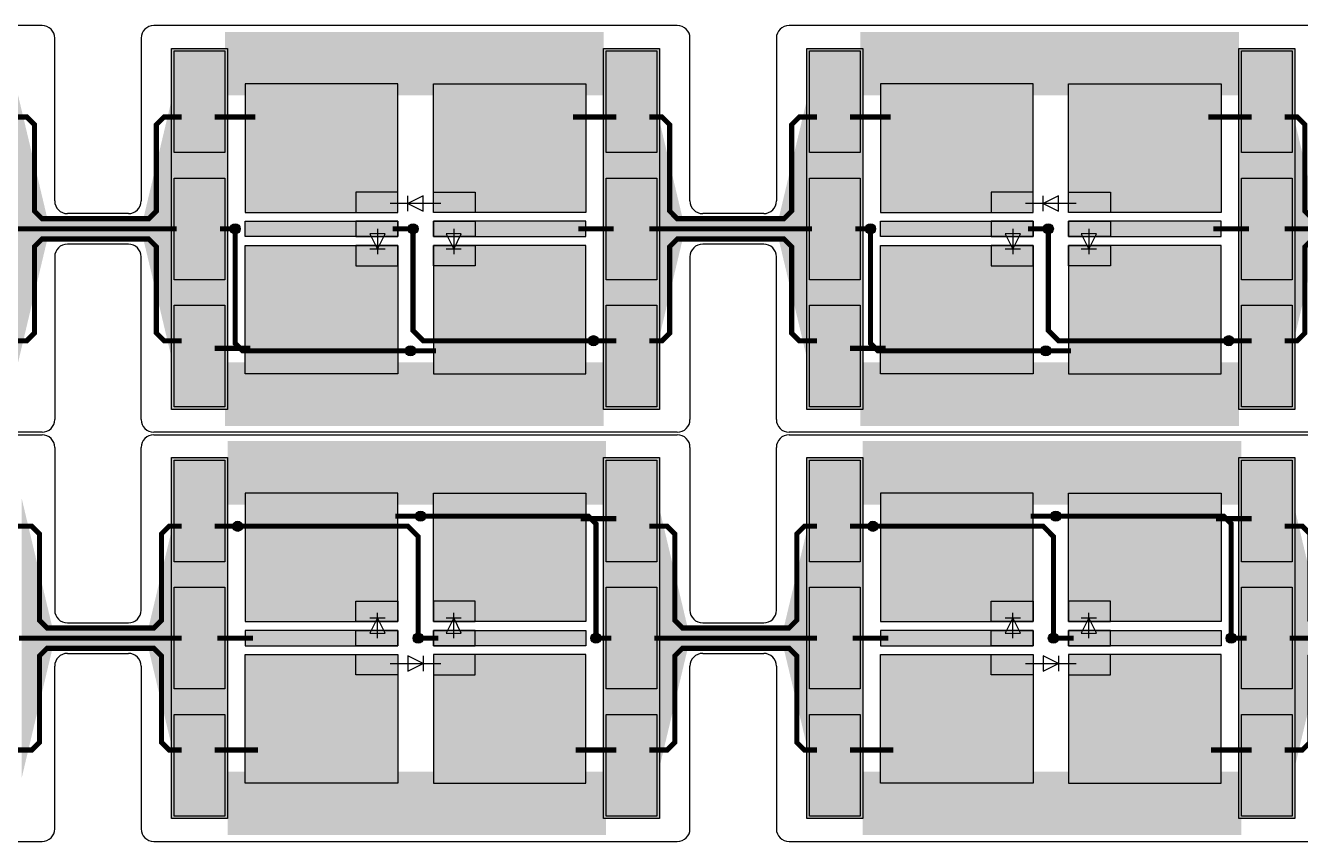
# Model space of a CAD drawing. Extents: x 1822 to 2392, y 725 to 1125.
# Drawn here: x 1937.3 to 1987.5, y 949.9 to 982 of the extents above; entities that cross this region are included whole.
import ezdxf

# ---------------------------------------------------------------- set-up
doc = ezdxf.new("R2010")
doc.units = 0
doc.header["$LTSCALE"] = 0.2
for name, color, linetype in [('BS', 1, 'CONTINUOUS'), ('Durchsteiger', 3, 'CONTINUOUS'), ('LED', 7, 'CONTINUOUS'), ('LS', 5, 'CONTINUOUS'), ('Rand', 6, 'CONTINUOUS')]:
    doc.layers.add(name, color=color, linetype=linetype)

msp = doc.modelspace()

# ---------------------------------------------------------------- hatches: boundary and pattern name
at = {"layer": 'BS'}
h = msp.add_hatch(color=256, dxfattribs=at)
h.paths.add_polyline_path([(1943.2, 967), (1945.2, 967), (1945.2, 971), (1943.2, 971)])
h.paths.add_polyline_path([(1943.2, 972), (1945.2, 972), (1945.2, 976), (1943.2, 976)])
h.paths.add_polyline_path([(1943.2, 977), (1945.2, 977), (1945.2, 981), (1943.2, 981)])
h = msp.add_hatch(color=256, dxfattribs=at)
h.paths.add_polyline_path([(1960.2, 967), (1962.2, 967), (1962.2, 971), (1960.2, 971)])
h.paths.add_polyline_path([(1960.2, 972), (1962.2, 972), (1962.2, 976), (1960.2, 976)])
h.paths.add_polyline_path([(1960.2, 977), (1962.2, 977), (1962.2, 981), (1960.2, 981)])
h = msp.add_hatch(color=256, dxfattribs=at)
h.paths.add_polyline_path([(1968.2, 967), (1970.2, 967), (1970.2, 971), (1968.2, 971)])
h.paths.add_polyline_path([(1968.2, 972), (1970.2, 972), (1970.2, 976), (1968.2, 976)])
h.paths.add_polyline_path([(1968.2, 977), (1970.2, 977), (1970.2, 981), (1968.2, 981)])
h = msp.add_hatch(color=256, dxfattribs=at)
h.paths.add_polyline_path([(1985.2, 967), (1987.2, 967), (1987.2, 971), (1985.2, 971)])
h.paths.add_polyline_path([(1985.2, 972), (1987.2, 972), (1987.2, 976), (1985.2, 976)])
h.paths.add_polyline_path([(1985.2, 977), (1987.2, 977), (1987.2, 981), (1985.2, 981)])
h = msp.add_hatch(color=256, dxfattribs=at)
h.paths.add_polyline_path([(1959.4, 968.3), (1959.4, 973.35), (1955.05, 973.35), (1955.05, 972.55), (1953.4, 972.55), (1953.4, 968.3)])
h.paths.add_polyline_path([(1959.4, 973.7), (1959.4, 974.3), (1955.05, 974.3), (1955.05, 973.7)])
h.paths.add_polyline_path([(1959.4, 974.65), (1959.4, 979.7), (1953.4, 979.7), (1953.4, 975.45), (1955.05, 975.45), (1955.05, 974.65)])
h.paths.add_polyline_path([(1950.35, 974.65), (1950.35, 975.45), (1952, 975.45), (1952, 979.7), (1946, 979.7), (1946, 974.65)])
h.paths.add_polyline_path([(1950.35, 973.7), (1950.35, 974.3), (1946, 974.3), (1946, 973.7)])
h.paths.add_polyline_path([(1952, 968.3), (1952, 972.55), (1950.35, 972.55), (1950.35, 973.35), (1946, 973.35), (1946, 968.3)])
h.paths.add_polyline_path([(1952, 972.55), (1952, 973.35), (1951.275, 973.35), (1951.2, 973.2), (1951.125, 973.35), (1950.35, 973.35), (1950.35, 972.55)], flags=17)
h.paths.add_polyline_path([(1952, 973.7), (1952, 974.3), (1950.35, 974.3), (1950.35, 973.7), (1950.95, 973.7), (1950.9, 973.8), (1951.5, 973.8), (1951.45, 973.7)])
h.paths.add_polyline_path([(1952, 974.65), (1952, 975.45), (1950.35, 975.45), (1950.35, 974.65)], flags=17)
h.paths.add_polyline_path([(1955.05, 974.65), (1955.05, 975.45), (1953.4, 975.45), (1953.4, 974.65)], flags=16)
h.paths.add_polyline_path([(1955.05, 973.7), (1955.05, 974.3), (1953.4, 974.3), (1953.4, 973.7), (1953.95, 973.7), (1953.9, 973.8), (1954.5, 973.8), (1954.45, 973.7)])
h.paths.add_polyline_path([(1955.05, 972.55), (1955.05, 973.35), (1954.275, 973.35), (1954.2, 973.2), (1954.125, 973.35), (1953.4, 973.35), (1953.4, 972.55)], flags=17)
h = msp.add_hatch(color=256, dxfattribs=at)
h.paths.add_polyline_path([(1984.4, 968.3), (1984.4, 973.35), (1980.05, 973.35), (1980.05, 972.55), (1978.4, 972.55), (1978.4, 968.3)])
h.paths.add_polyline_path([(1984.4, 973.7), (1984.4, 974.3), (1980.05, 974.3), (1980.05, 973.7)])
h.paths.add_polyline_path([(1984.4, 974.65), (1984.4, 979.7), (1978.4, 979.7), (1978.4, 975.45), (1980.05, 975.45), (1980.05, 974.65)])
h.paths.add_polyline_path([(1975.35, 974.65), (1975.35, 975.45), (1977, 975.45), (1977, 979.7), (1971, 979.7), (1971, 974.65)])
h.paths.add_polyline_path([(1975.35, 973.7), (1975.35, 974.3), (1971, 974.3), (1971, 973.7)])
h.paths.add_polyline_path([(1977, 968.3), (1977, 972.55), (1975.35, 972.55), (1975.35, 973.35), (1971, 973.35), (1971, 968.3)])
h.paths.add_polyline_path([(1977, 972.55), (1977, 973.35), (1976.275, 973.35), (1976.2, 973.2), (1976.125, 973.35), (1975.35, 973.35), (1975.35, 972.55)], flags=17)
h.paths.add_polyline_path([(1977, 973.7), (1977, 974.3), (1975.35, 974.3), (1975.35, 973.7), (1975.95, 973.7), (1975.9, 973.8), (1976.5, 973.8), (1976.45, 973.7)])
h.paths.add_polyline_path([(1977, 974.65), (1977, 975.45), (1975.35, 975.45), (1975.35, 974.65)], flags=17)
h.paths.add_polyline_path([(1980.05, 974.65), (1980.05, 975.45), (1978.4, 975.45), (1978.4, 974.65)], flags=16)
h.paths.add_polyline_path([(1980.05, 973.7), (1980.05, 974.3), (1978.4, 974.3), (1978.4, 973.7), (1978.95, 973.7), (1978.9, 973.8), (1979.5, 973.8), (1979.45, 973.7)])
h.paths.add_polyline_path([(1980.05, 972.55), (1980.05, 973.35), (1979.275, 973.35), (1979.2, 973.2), (1979.125, 973.35), (1978.4, 973.35), (1978.4, 972.55)], flags=17)
h = msp.add_hatch(color=256, dxfattribs=at)
h.paths.add_polyline_path([(1945.2, 964.9), (1943.2, 964.9), (1943.2, 960.9), (1945.2, 960.9)])
h.paths.add_polyline_path([(1945.2, 959.9), (1943.2, 959.9), (1943.2, 955.9), (1945.2, 955.9)])
h.paths.add_polyline_path([(1945.2, 954.9), (1943.2, 954.9), (1943.2, 950.9), (1945.2, 950.9)])
h = msp.add_hatch(color=256, dxfattribs=at)
h.paths.add_polyline_path([(1962.2, 964.9), (1960.2, 964.9), (1960.2, 960.9), (1962.2, 960.9)])
h.paths.add_polyline_path([(1962.2, 959.9), (1960.2, 959.9), (1960.2, 955.9), (1962.2, 955.9)])
h.paths.add_polyline_path([(1962.2, 954.9), (1960.2, 954.9), (1960.2, 950.9), (1962.2, 950.9)])
h = msp.add_hatch(color=256, dxfattribs=at)
h.paths.add_polyline_path([(1970.2, 964.9), (1968.2, 964.9), (1968.2, 960.9), (1970.2, 960.9)])
h.paths.add_polyline_path([(1970.2, 959.9), (1968.2, 959.9), (1968.2, 955.9), (1970.2, 955.9)])
h.paths.add_polyline_path([(1970.2, 954.9), (1968.2, 954.9), (1968.2, 950.9), (1970.2, 950.9)])
h = msp.add_hatch(color=256, dxfattribs=at)
h.paths.add_polyline_path([(1987.2, 964.9), (1985.2, 964.9), (1985.2, 960.9), (1987.2, 960.9)])
h.paths.add_polyline_path([(1987.2, 959.9), (1985.2, 959.9), (1985.2, 955.9), (1987.2, 955.9)])
h.paths.add_polyline_path([(1987.2, 954.9), (1985.2, 954.9), (1985.2, 950.9), (1987.2, 950.9)])
h = msp.add_hatch(color=256, dxfattribs=at)
h.paths.add_polyline_path([(1946, 963.6), (1946, 958.55), (1950.35, 958.55), (1950.35, 959.35), (1952, 959.35), (1952, 963.6)])
h.paths.add_polyline_path([(1946, 958.2), (1946, 957.6), (1950.35, 957.6), (1950.35, 958.2)])
h.paths.add_polyline_path([(1946, 957.25), (1946, 952.2), (1952, 952.2), (1952, 956.45), (1950.35, 956.45), (1950.35, 957.25)])
h.paths.add_polyline_path([(1955.05, 957.25), (1955.05, 956.45), (1953.4, 956.45), (1953.4, 952.2), (1959.4, 952.2), (1959.4, 957.25)])
h.paths.add_polyline_path([(1955.05, 958.2), (1955.05, 957.6), (1959.4, 957.6), (1959.4, 958.2)])
h.paths.add_polyline_path([(1953.4, 963.6), (1953.4, 959.35), (1955.05, 959.35), (1955.05, 958.55), (1959.4, 958.55), (1959.4, 963.6)])
h.paths.add_polyline_path([(1953.4, 959.35), (1953.4, 958.55), (1954.125, 958.55), (1954.2, 958.7), (1954.275, 958.55), (1955.05, 958.55), (1955.05, 959.35)], flags=17)
h.paths.add_polyline_path([(1953.4, 958.2), (1953.4, 957.6), (1955.05, 957.6), (1955.05, 958.2), (1954.45, 958.2), (1954.5, 958.1), (1953.9, 958.1), (1953.95, 958.2)])
h.paths.add_polyline_path([(1953.4, 957.25), (1953.4, 956.45), (1955.05, 956.45), (1955.05, 957.25)], flags=17)
h.paths.add_polyline_path([(1950.35, 957.25), (1950.35, 956.45), (1952, 956.45), (1952, 957.25)], flags=16)
h.paths.add_polyline_path([(1950.35, 958.2), (1950.35, 957.6), (1952, 957.6), (1952, 958.2), (1951.45, 958.2), (1951.5, 958.1), (1950.9, 958.1), (1950.95, 958.2)])
h.paths.add_polyline_path([(1950.35, 959.35), (1950.35, 958.55), (1951.125, 958.55), (1951.2, 958.7), (1951.275, 958.55), (1952, 958.55), (1952, 959.35)], flags=17)
h = msp.add_hatch(color=256, dxfattribs=at)
h.paths.add_polyline_path([(1971, 963.6), (1971, 958.55), (1975.35, 958.55), (1975.35, 959.35), (1977, 959.35), (1977, 963.6)])
h.paths.add_polyline_path([(1971, 958.2), (1971, 957.6), (1975.35, 957.6), (1975.35, 958.2)])
h.paths.add_polyline_path([(1971, 957.25), (1971, 952.2), (1977, 952.2), (1977, 956.45), (1975.35, 956.45), (1975.35, 957.25)])
h.paths.add_polyline_path([(1980.05, 957.25), (1980.05, 956.45), (1978.4, 956.45), (1978.4, 952.2), (1984.4, 952.2), (1984.4, 957.25)])
h.paths.add_polyline_path([(1980.05, 958.2), (1980.05, 957.6), (1984.4, 957.6), (1984.4, 958.2)])
h.paths.add_polyline_path([(1978.4, 963.6), (1978.4, 959.35), (1980.05, 959.35), (1980.05, 958.55), (1984.4, 958.55), (1984.4, 963.6)])
h.paths.add_polyline_path([(1978.4, 959.35), (1978.4, 958.55), (1979.125, 958.55), (1979.2, 958.7), (1979.275, 958.55), (1980.05, 958.55), (1980.05, 959.35)], flags=17)
h.paths.add_polyline_path([(1978.4, 958.2), (1978.4, 957.6), (1980.05, 957.6), (1980.05, 958.2), (1979.45, 958.2), (1979.5, 958.1), (1978.9, 958.1), (1978.95, 958.2)])
h.paths.add_polyline_path([(1978.4, 957.25), (1978.4, 956.45), (1980.05, 956.45), (1980.05, 957.25)], flags=17)
h.paths.add_polyline_path([(1975.35, 957.25), (1975.35, 956.45), (1977, 956.45), (1977, 957.25)], flags=16)
h.paths.add_polyline_path([(1975.35, 958.2), (1975.35, 957.6), (1977, 957.6), (1977, 958.2), (1976.45, 958.2), (1976.5, 958.1), (1975.9, 958.1), (1975.95, 958.2)])
h.paths.add_polyline_path([(1975.35, 959.35), (1975.35, 958.55), (1976.125, 958.55), (1976.2, 958.7), (1976.275, 958.55), (1977, 958.55), (1977, 959.35)], flags=17)
at = {"layer": 'Durchsteiger'}
for points in [[(1945.6, 973.8, 1), (1945.6, 974.2, 1)], [(1952.6, 973.8, 1), (1952.6, 974.2, 1)], [(1970.6, 973.8, 1), (1970.6, 974.2, 1)], [(1977.6, 973.8, 1), (1977.6, 974.2, 1)], [(1952.5, 969, 1), (1952.5, 969.4, 1)], [(1959.7, 969.4, 1), (1959.7, 969.8, 1)], [(1977.5, 969, 1), (1977.5, 969.4, 1)], [(1984.7, 969.4, 1), (1984.7, 969.8, 1)], [(1952.9, 962.9, 1), (1952.9, 962.5, 1)], [(1977.9, 962.9, 1), (1977.9, 962.5, 1)], [(1945.7, 962.5, 1), (1945.7, 962.1, 1)], [(1970.7, 962.5, 1), (1970.7, 962.1, 1)], [(1952.8, 958.1, 1), (1952.8, 957.7, 1)], [(1959.8, 958.1, 1), (1959.8, 957.7, 1)], [(1977.8, 958.1, 1), (1977.8, 957.7, 1)], [(1984.8, 958.1, 1), (1984.8, 957.7, 1)]]:
    msp.add_hatch(color=256, dxfattribs=at).paths.add_polyline_path(points)
at = {"layer": 'LS'}
for points in [[(1945.3, 981.1), (1943.1, 981.1), (1943.1, 966.9), (1945.3, 966.9)], [(1962.3, 981.1), (1960.1, 981.1), (1960.1, 966.9), (1962.3, 966.9)], [(1970.3, 981.1), (1968.1, 981.1), (1968.1, 966.9), (1970.3, 966.9)], [(1987.3, 981.1), (1985.1, 981.1), (1985.1, 966.9), (1987.3, 966.9)], [(1945.3, 965), (1943.1, 965), (1943.1, 950.8), (1945.3, 950.8)], [(1962.3, 965), (1960.1, 965), (1960.1, 950.8), (1962.3, 950.8)], [(1970.3, 965), (1968.1, 965), (1968.1, 950.8), (1970.3, 950.8)], [(1987.3, 965), (1985.1, 965), (1985.1, 950.8), (1987.3, 950.8)]]:
    msp.add_hatch(color=256, dxfattribs=at).paths.add_polyline_path(points)

# ---------------------------------------------------------------- linework, layer by layer
at = {"layer": 'BS'}
for p, q in [((1952.8, 974), (1952.6, 974)), ((1952.7, 974.1), (1952.7, 973.9)), ((1977.8, 974), (1977.6, 974)), ((1977.7, 974.1), (1977.7, 973.9)), ((1952.6, 957.9), (1952.8, 957.9)), ((1952.7, 957.8), (1952.7, 958)), ((1977.6, 957.9), (1977.8, 957.9)), ((1977.7, 957.8), (1977.7, 958))]:
    msp.add_line(p, q, dxfattribs=at)
for points in [[(1945.2, 981), (1945.2, 977), (1943.2, 977), (1943.2, 981)], [(1962.2, 981), (1962.2, 977), (1960.2, 977), (1960.2, 981)], [(1970.2, 981), (1970.2, 977), (1968.2, 977), (1968.2, 981)], [(1987.2, 981), (1987.2, 977), (1985.2, 977), (1985.2, 981)], [(1952, 974.65), (1952, 979.7), (1946, 979.7), (1946, 974.65)], [(1953.4, 974.65), (1953.4, 979.7), (1959.4, 979.7), (1959.4, 974.65)], [(1977, 974.65), (1977, 979.7), (1971, 979.7), (1971, 974.65)], [(1978.4, 974.65), (1978.4, 979.7), (1984.4, 979.7), (1984.4, 974.65)], [(1945.2, 976), (1945.2, 972), (1943.2, 972), (1943.2, 976)], [(1962.2, 976), (1962.2, 972), (1960.2, 972), (1960.2, 976)], [(1970.2, 976), (1970.2, 972), (1968.2, 972), (1968.2, 976)], [(1987.2, 976), (1987.2, 972), (1985.2, 972), (1985.2, 976)], [(1950.35, 975.45), (1950.35, 974.65), (1952, 974.65), (1952, 975.45)], [(1955.05, 975.45), (1955.05, 974.65), (1953.4, 974.65), (1953.4, 975.45)], [(1975.35, 975.45), (1975.35, 974.65), (1977, 974.65), (1977, 975.45)], [(1980.05, 975.45), (1980.05, 974.65), (1978.4, 974.65), (1978.4, 975.45)], [(1952, 974.3), (1952, 973.7), (1946, 973.7), (1946, 974.3)], [(1950.35, 974.3), (1950.35, 973.7), (1952, 973.7), (1952, 974.3)], [(1955.05, 974.3), (1955.05, 973.7), (1953.4, 973.7), (1953.4, 974.3)], [(1953.4, 974.3), (1953.4, 973.7), (1959.4, 973.7), (1959.4, 974.3)], [(1977, 974.3), (1977, 973.7), (1971, 973.7), (1971, 974.3)], [(1975.35, 974.3), (1975.35, 973.7), (1977, 973.7), (1977, 974.3)], [(1980.05, 974.3), (1980.05, 973.7), (1978.4, 973.7), (1978.4, 974.3)], [(1978.4, 974.3), (1978.4, 973.7), (1984.4, 973.7), (1984.4, 974.3)], [(1952, 973.35), (1952, 968.3), (1946, 968.3), (1946, 973.35)], [(1950.35, 973.35), (1950.35, 972.55), (1952, 972.55), (1952, 973.35)], [(1955.05, 973.35), (1955.05, 972.55), (1953.4, 972.55), (1953.4, 973.35)], [(1953.4, 973.35), (1953.4, 968.3), (1959.4, 968.3), (1959.4, 973.35)], [(1977, 973.35), (1977, 968.3), (1971, 968.3), (1971, 973.35)], [(1975.35, 973.35), (1975.35, 972.55), (1977, 972.55), (1977, 973.35)], [(1980.05, 973.35), (1980.05, 972.55), (1978.4, 972.55), (1978.4, 973.35)], [(1978.4, 973.35), (1978.4, 968.3), (1984.4, 968.3), (1984.4, 973.35)], [(1945.2, 971), (1945.2, 967), (1943.2, 967), (1943.2, 971)], [(1962.2, 971), (1962.2, 967), (1960.2, 967), (1960.2, 971)], [(1970.2, 971), (1970.2, 967), (1968.2, 967), (1968.2, 971)], [(1987.2, 971), (1987.2, 967), (1985.2, 967), (1985.2, 971)], [(1943.2, 960.9), (1943.2, 964.9), (1945.2, 964.9), (1945.2, 960.9)], [(1960.2, 960.9), (1960.2, 964.9), (1962.2, 964.9), (1962.2, 960.9)], [(1968.2, 960.9), (1968.2, 964.9), (1970.2, 964.9), (1970.2, 960.9)], [(1985.2, 960.9), (1985.2, 964.9), (1987.2, 964.9), (1987.2, 960.9)], [(1952, 958.55), (1952, 963.6), (1946, 963.6), (1946, 958.55)], [(1953.4, 958.55), (1953.4, 963.6), (1959.4, 963.6), (1959.4, 958.55)], [(1977, 958.55), (1977, 963.6), (1971, 963.6), (1971, 958.55)], [(1978.4, 958.55), (1978.4, 963.6), (1984.4, 963.6), (1984.4, 958.55)], [(1943.2, 955.9), (1943.2, 959.9), (1945.2, 959.9), (1945.2, 955.9)], [(1960.2, 955.9), (1960.2, 959.9), (1962.2, 959.9), (1962.2, 955.9)], [(1968.2, 955.9), (1968.2, 959.9), (1970.2, 959.9), (1970.2, 955.9)], [(1985.2, 955.9), (1985.2, 959.9), (1987.2, 959.9), (1987.2, 955.9)], [(1950.35, 958.55), (1950.35, 959.35), (1952, 959.35), (1952, 958.55)], [(1955.05, 958.55), (1955.05, 959.35), (1953.4, 959.35), (1953.4, 958.55)], [(1975.35, 958.55), (1975.35, 959.35), (1977, 959.35), (1977, 958.55)], [(1980.05, 958.55), (1980.05, 959.35), (1978.4, 959.35), (1978.4, 958.55)], [(1952, 957.6), (1952, 958.2), (1946, 958.2), (1946, 957.6)], [(1950.35, 957.6), (1950.35, 958.2), (1952, 958.2), (1952, 957.6)], [(1955.05, 957.6), (1955.05, 958.2), (1953.4, 958.2), (1953.4, 957.6)], [(1953.4, 957.6), (1953.4, 958.2), (1959.4, 958.2), (1959.4, 957.6)], [(1977, 957.6), (1977, 958.2), (1971, 958.2), (1971, 957.6)], [(1975.35, 957.6), (1975.35, 958.2), (1977, 958.2), (1977, 957.6)], [(1980.05, 957.6), (1980.05, 958.2), (1978.4, 958.2), (1978.4, 957.6)], [(1978.4, 957.6), (1978.4, 958.2), (1984.4, 958.2), (1984.4, 957.6)], [(1952, 957.25), (1952, 952.2), (1946, 952.2), (1946, 957.25)], [(1950.35, 956.45), (1950.35, 957.25), (1952, 957.25), (1952, 956.45)], [(1955.05, 956.45), (1955.05, 957.25), (1953.4, 957.25), (1953.4, 956.45)], [(1953.4, 957.25), (1953.4, 952.2), (1959.4, 952.2), (1959.4, 957.25)], [(1977, 957.25), (1977, 952.2), (1971, 952.2), (1971, 957.25)], [(1975.35, 956.45), (1975.35, 957.25), (1977, 957.25), (1977, 956.45)], [(1980.05, 956.45), (1980.05, 957.25), (1978.4, 957.25), (1978.4, 956.45)], [(1978.4, 957.25), (1978.4, 952.2), (1984.4, 952.2), (1984.4, 957.25)], [(1943.2, 950.9), (1943.2, 954.9), (1945.2, 954.9), (1945.2, 950.9)], [(1960.2, 950.9), (1960.2, 954.9), (1962.2, 954.9), (1962.2, 950.9)], [(1968.2, 950.9), (1968.2, 954.9), (1970.2, 954.9), (1970.2, 950.9)], [(1985.2, 950.9), (1985.2, 954.9), (1987.2, 954.9), (1987.2, 950.9)]]:
    msp.add_lwpolyline(points, close=True, dxfattribs=at)
at = {"layer": 'BS', "const_width": 0.2}
for points in [[(1940.3, 974.4), (1938, 974.4), (1937.7, 974.7), (1937.7, 978.1), (1937.4, 978.4), (1936.9, 978.4)], [(1943.5, 978.4), (1942.8, 978.4), (1942.5, 978.1), (1942.5, 974.7), (1942.2, 974.4), (1940.3, 974.4)], [(1946.4, 978.4), (1944.8, 978.4)], [(1960.6, 978.4), (1958.9, 978.4)], [(1965.3, 974.4), (1963, 974.4), (1962.7, 974.7), (1962.7, 978.1), (1962.4, 978.4), (1961.9, 978.4)], [(1968.5, 978.4), (1967.8, 978.4), (1967.5, 978.1), (1967.5, 974.7), (1967.2, 974.4), (1965.3, 974.4)], [(1971.4, 978.4), (1969.8, 978.4)], [(1985.6, 978.4), (1983.9, 978.4)], [(1990.3, 974.4), (1988, 974.4), (1987.7, 974.7), (1987.7, 978.1), (1987.4, 978.4), (1986.9, 978.4)], [(1940.3, 974), (1936.9, 974)], [(1943.3, 974), (1940.3, 974)], [(1945.5, 974), (1945, 974)], [(1952.5, 974), (1951.8, 974)], [(1960.5, 974), (1959.1, 974)], [(1965.3, 974), (1961.9, 974)], [(1968.3, 974), (1965.3, 974)], [(1970.5, 974), (1970, 974)], [(1977.5, 974), (1976.8, 974)], [(1985.5, 974), (1984.1, 974)], [(1990.3, 974), (1986.9, 974)], [(1940.3, 973.6), (1938, 973.6), (1937.7, 973.3), (1937.7, 969.9), (1937.4, 969.6), (1936.9, 969.6)], [(1943.5, 969.6), (1942.8, 969.6), (1942.5, 969.9), (1942.5, 973.3), (1942.2, 973.6), (1940.3, 973.6)], [(1965.3, 973.6), (1963, 973.6), (1962.7, 973.3), (1962.7, 969.9), (1962.4, 969.6), (1961.9, 969.6)], [(1968.5, 969.6), (1967.8, 969.6), (1967.5, 969.9), (1967.5, 973.3), (1967.2, 973.6), (1965.3, 973.6)], [(1990.3, 973.6), (1988, 973.6), (1987.7, 973.3), (1987.7, 969.9), (1987.4, 969.6), (1986.9, 969.6)], [(1946.2, 969.3), (1944.8, 969.3)], [(1959.8, 969.6), (1960.6, 969.6)], [(1971.2, 969.3), (1969.8, 969.3)], [(1984.8, 969.6), (1985.6, 969.6)], [(1953.5, 969.2), (1952.6, 969.2)], [(1978.5, 969.2), (1977.6, 969.2)], [(1936.9, 962.3), (1937.6, 962.3), (1937.9, 962), (1937.9, 958.6), (1938.2, 958.3), (1940.1, 958.3)], [(1940.1, 958.3), (1942.4, 958.3), (1942.7, 958.6), (1942.7, 962), (1943, 962.3), (1943.5, 962.3)], [(1945.6, 962.3), (1944.8, 962.3)], [(1951.9, 962.7), (1952.8, 962.7)], [(1959.2, 962.6), (1960.6, 962.6)], [(1961.9, 962.3), (1962.6, 962.3), (1962.9, 962), (1962.9, 958.6), (1963.2, 958.3), (1965.1, 958.3)], [(1965.1, 958.3), (1967.4, 958.3), (1967.7, 958.6), (1967.7, 962), (1968, 962.3), (1968.5, 962.3)], [(1970.6, 962.3), (1969.8, 962.3)], [(1976.9, 962.7), (1977.8, 962.7)], [(1984.2, 962.6), (1985.6, 962.6)], [(1986.9, 962.3), (1987.6, 962.3), (1987.9, 962), (1987.9, 958.6), (1988.2, 958.3), (1990.1, 958.3)], [(1937.1, 957.9), (1940.1, 957.9)], [(1940.1, 957.9), (1943.5, 957.9)], [(1944.9, 957.9), (1946.3, 957.9)], [(1952.9, 957.9), (1953.6, 957.9)], [(1959.9, 957.9), (1960.4, 957.9)], [(1962.1, 957.9), (1965.1, 957.9)], [(1965.1, 957.9), (1968.5, 957.9)], [(1969.9, 957.9), (1971.3, 957.9)], [(1977.9, 957.9), (1978.6, 957.9)], [(1984.9, 957.9), (1985.4, 957.9)], [(1987.1, 957.9), (1990.1, 957.9)], [(1936.9, 953.5), (1937.6, 953.5), (1937.9, 953.8), (1937.9, 957.2), (1938.2, 957.5), (1940.1, 957.5)], [(1940.1, 957.5), (1942.4, 957.5), (1942.7, 957.2), (1942.7, 953.8), (1943, 953.5), (1943.5, 953.5)], [(1961.9, 953.5), (1962.6, 953.5), (1962.9, 953.8), (1962.9, 957.2), (1963.2, 957.5), (1965.1, 957.5)], [(1965.1, 957.5), (1967.4, 957.5), (1967.7, 957.2), (1967.7, 953.8), (1968, 953.5), (1968.5, 953.5)], [(1986.9, 953.5), (1987.6, 953.5), (1987.9, 953.8), (1987.9, 957.2), (1988.2, 957.5), (1990.1, 957.5)], [(1944.8, 953.5), (1946.5, 953.5)], [(1959, 953.5), (1960.6, 953.5)], [(1969.8, 953.5), (1971.5, 953.5)], [(1984, 953.5), (1985.6, 953.5)]]:
    msp.add_lwpolyline(points, dxfattribs=at)
at = {"layer": 'Durchsteiger'}
for centre in [(1945.6, 974), (1952.6, 974), (1970.6, 974), (1977.6, 974), (1952.5, 969.2), (1959.7, 969.6), (1977.5, 969.2), (1984.7, 969.6), (1952.9, 962.7), (1977.9, 962.7), (1945.7, 962.3), (1970.7, 962.3), (1952.8, 957.9), (1959.8, 957.9), (1977.8, 957.9), (1984.8, 957.9)]:
    msp.add_circle(centre, 0.2, dxfattribs=at)
at = {"layer": 'LED'}
for p, q in [((1953.7, 975), (1951.7, 975)), ((1953, 975.3), (1952.4, 975)), ((1952.4, 974.7), (1952.4, 975.3)), ((1952.4, 975), (1953, 974.7)), ((1953, 974.7), (1953, 975.3)), ((1978.7, 975), (1976.7, 975)), ((1978, 975.3), (1977.4, 975)), ((1977.4, 974.7), (1977.4, 975.3)), ((1977.4, 975), (1978, 974.7)), ((1978, 974.7), (1978, 975.3)), ((1951.2, 974), (1951.2, 973)), ((1954.2, 974), (1954.2, 973)), ((1976.2, 974), (1976.2, 973)), ((1979.2, 974), (1979.2, 973)), ((1951.5, 973.8), (1950.9, 973.8)), ((1950.9, 973.8), (1951.2, 973.2)), ((1951.2, 973.2), (1951.5, 973.8)), ((1954.5, 973.8), (1953.9, 973.8)), ((1953.9, 973.8), (1954.2, 973.2)), ((1954.2, 973.2), (1954.5, 973.8)), ((1976.5, 973.8), (1975.9, 973.8)), ((1975.9, 973.8), (1976.2, 973.2)), ((1976.2, 973.2), (1976.5, 973.8)), ((1979.5, 973.8), (1978.9, 973.8)), ((1978.9, 973.8), (1979.2, 973.2)), ((1979.2, 973.2), (1979.5, 973.8)), ((1951.5, 973.2), (1950.9, 973.2)), ((1954.5, 973.2), (1953.9, 973.2)), ((1976.5, 973.2), (1975.9, 973.2)), ((1979.5, 973.2), (1978.9, 973.2)), ((1951.2, 957.9), (1951.2, 958.9)), ((1954.2, 957.9), (1954.2, 958.9)), ((1976.2, 957.9), (1976.2, 958.9)), ((1979.2, 957.9), (1979.2, 958.9)), ((1951.2, 958.7), (1950.9, 958.1)), ((1950.9, 958.7), (1951.5, 958.7)), ((1951.5, 958.1), (1951.2, 958.7)), ((1954.2, 958.7), (1953.9, 958.1)), ((1953.9, 958.7), (1954.5, 958.7)), ((1954.5, 958.1), (1954.2, 958.7)), ((1976.2, 958.7), (1975.9, 958.1)), ((1975.9, 958.7), (1976.5, 958.7)), ((1976.5, 958.1), (1976.2, 958.7)), ((1979.2, 958.7), (1978.9, 958.1)), ((1978.9, 958.7), (1979.5, 958.7)), ((1979.5, 958.1), (1979.2, 958.7)), ((1950.9, 958.1), (1951.5, 958.1)), ((1953.9, 958.1), (1954.5, 958.1)), ((1975.9, 958.1), (1976.5, 958.1)), ((1978.9, 958.1), (1979.5, 958.1)), ((1951.7, 956.9), (1953.7, 956.9)), ((1952.4, 957.2), (1952.4, 956.6)), ((1953, 956.9), (1952.4, 957.2)), ((1952.4, 956.6), (1953, 956.9)), ((1953, 957.2), (1953, 956.6)), ((1976.7, 956.9), (1978.7, 956.9)), ((1977.4, 957.2), (1977.4, 956.6)), ((1978, 956.9), (1977.4, 957.2)), ((1977.4, 956.6), (1978, 956.9)), ((1978, 957.2), (1978, 956.6))]:
    msp.add_line(p, q, dxfattribs=at)
at = {"layer": 'LS'}
for points in [[(1938.2, 974, 0.9, 11, 0), (1937, 974, 15, 15, 0)], [(1942, 974, 0.9, 11, 0), (1943.2, 974, 15, 15, 0)], [(1963.2, 974, 0.9, 11, 0), (1962, 974, 15, 15, 0)], [(1967, 974, 0.9, 11, 0), (1968.2, 974, 15, 15, 0)], [(1988.2, 974, 0.9, 11, 0), (1987, 974, 15, 15, 0)], [(1992, 974, 0.9, 11, 0), (1993.2, 974, 15, 15, 0)], [(1938.4, 957.9, 0.9, 11, 0), (1937.2, 957.9, 15, 15, 0)], [(1942.2, 957.9, 0.9, 11, 0), (1943.4, 957.9, 15, 15, 0)], [(1963.4, 957.9, 0.9, 11, 0), (1962.2, 957.9, 15, 15, 0)], [(1967.2, 957.9, 0.9, 11, 0), (1968.4, 957.9, 15, 15, 0)], [(1988.4, 957.9, 0.9, 11, 0), (1987.2, 957.9, 15, 15, 0)], [(1992.2, 957.9, 0.9, 11, 0), (1993.4, 957.9, 15, 15, 0)]]:
    msp.add_lwpolyline(points, format="xyseb", dxfattribs=at)
for points, const_width in [([(1960.1, 980.5), (1945.2, 980.5)], 2.5), ([(1985.1, 980.5), (1970.2, 980.5)], 2.5), ([(1940.3, 974), (1938.2, 974)], 0.9), ([(1942, 974), (1940.3, 974)], 0.9), ([(1965.3, 974), (1963.2, 974)], 0.9), ([(1967, 974), (1965.3, 974)], 0.9), ([(1952.4, 969.2), (1945.9, 969.2), (1945.6, 969.5), (1945.6, 973.7), (1945.6, 973.9)], 0.2), ([(1959.6, 969.6), (1957.5, 969.6), (1953, 969.6), (1952.6, 970), (1952.6, 973.9)], 0.2), ([(1977.4, 969.2), (1970.9, 969.2), (1970.6, 969.5), (1970.6, 973.7), (1970.6, 973.9)], 0.2), ([(1984.6, 969.6), (1982.5, 969.6), (1978, 969.6), (1977.6, 970), (1977.6, 973.9)], 0.2), ([(1960.1, 967.5), (1945.2, 967.5)], 2.5), ([(1985.1, 967.5), (1970.2, 967.5)], 2.5), ([(1945.3, 964.4), (1960.2, 964.4)], 2.5), ([(1970.3, 964.4), (1985.2, 964.4)], 2.5), ([(1945.8, 962.3), (1947.9, 962.3), (1952.4, 962.3), (1952.8, 961.9), (1952.8, 958)], 0.2), ([(1953, 962.7), (1959.5, 962.7), (1959.8, 962.4), (1959.8, 958.2), (1959.8, 958)], 0.2), ([(1970.8, 962.3), (1972.9, 962.3), (1977.4, 962.3), (1977.8, 961.9), (1977.8, 958)], 0.2), ([(1978, 962.7), (1984.5, 962.7), (1984.8, 962.4), (1984.8, 958.2), (1984.8, 958)], 0.2), ([(1938.4, 957.9), (1940.1, 957.9)], 0.9), ([(1940.1, 957.9), (1942.2, 957.9)], 0.9), ([(1963.4, 957.9), (1965.1, 957.9)], 0.9), ([(1965.1, 957.9), (1967.2, 957.9)], 0.9), ([(1945.3, 951.4), (1960.2, 951.4)], 2.5), ([(1970.3, 951.4), (1985.2, 951.4)], 2.5)]:
    msp.add_lwpolyline(points, dxfattribs=dict(at, const_width=const_width))
for points in [[(1945.3, 981.1), (1945.3, 966.9), (1943.1, 966.9), (1943.1, 981.1)], [(1962.3, 981.1), (1962.3, 966.9), (1960.1, 966.9), (1960.1, 981.1)], [(1970.3, 981.1), (1970.3, 966.9), (1968.1, 966.9), (1968.1, 981.1)], [(1987.3, 981.1), (1987.3, 966.9), (1985.1, 966.9), (1985.1, 981.1)], [(1943.1, 950.8), (1943.1, 965), (1945.3, 965), (1945.3, 950.8)], [(1960.1, 950.8), (1960.1, 965), (1962.3, 965), (1962.3, 950.8)], [(1968.1, 950.8), (1968.1, 965), (1970.3, 965), (1970.3, 950.8)], [(1985.1, 950.8), (1985.1, 965), (1987.3, 965), (1987.3, 950.8)]]:
    msp.add_lwpolyline(points, close=True, dxfattribs=at)
at = {"layer": 'Rand'}
for p, q in [((1938, 982), (1917.4, 982)), ((1963, 982), (1942.4, 982)), ((1988, 982), (1967.4, 982)), ((1938.5, 975.1), (1938.5, 981.5)), ((1941.9, 981.5), (1941.9, 975.1)), ((1963.5, 975.1), (1963.5, 981.5)), ((1966.9, 981.5), (1966.9, 975.1)), ((1940.3, 974.6), (1939, 974.6)), ((1940.3, 974.6), (1939, 974.6)), ((1941.4, 974.6), (1940.3, 974.6)), ((1941.4, 974.6), (1940.3, 974.6)), ((1965.3, 974.6), (1964, 974.6)), ((1965.3, 974.6), (1964, 974.6)), ((1966.4, 974.6), (1965.3, 974.6)), ((1966.4, 974.6), (1965.3, 974.6)), ((1940.3, 973.4), (1939, 973.4)), ((1940.3, 973.4), (1939, 973.4)), ((1941.4, 973.4), (1940.3, 973.4)), ((1941.4, 973.4), (1940.3, 973.4)), ((1965.3, 973.4), (1964, 973.4)), ((1965.3, 973.4), (1964, 973.4)), ((1966.4, 973.4), (1965.3, 973.4)), ((1966.4, 973.4), (1965.3, 973.4)), ((1938.5, 972.9), (1938.5, 966.5)), ((1941.9, 966.5), (1941.9, 972.9)), ((1963.5, 972.9), (1963.5, 966.5)), ((1966.9, 966.5), (1966.9, 972.9)), ((1938, 966), (1917.4, 966)), ((1917.4, 965.9), (1938, 965.9)), ((1963, 966), (1942.4, 966)), ((1942.4, 965.9), (1963, 965.9)), ((1988, 966), (1967.4, 966)), ((1967.4, 965.9), (1988, 965.9)), ((1938.5, 965.4), (1938.5, 959)), ((1941.9, 959), (1941.9, 965.4)), ((1963.5, 965.4), (1963.5, 959)), ((1966.9, 959), (1966.9, 965.4)), ((1939, 958.5), (1940.1, 958.5)), ((1939, 958.5), (1940.1, 958.5)), ((1940.1, 958.5), (1941.4, 958.5)), ((1940.1, 958.5), (1941.4, 958.5)), ((1964, 958.5), (1965.1, 958.5)), ((1964, 958.5), (1965.1, 958.5)), ((1965.1, 958.5), (1966.4, 958.5)), ((1965.1, 958.5), (1966.4, 958.5)), ((1939, 957.3), (1940.1, 957.3)), ((1939, 957.3), (1940.1, 957.3)), ((1940.1, 957.3), (1941.4, 957.3)), ((1940.1, 957.3), (1941.4, 957.3)), ((1964, 957.3), (1965.1, 957.3)), ((1964, 957.3), (1965.1, 957.3)), ((1965.1, 957.3), (1966.4, 957.3)), ((1965.1, 957.3), (1966.4, 957.3)), ((1938.5, 950.4), (1938.5, 956.8)), ((1941.9, 956.8), (1941.9, 950.4)), ((1963.5, 950.4), (1963.5, 956.8)), ((1966.9, 956.8), (1966.9, 950.4)), ((1917.4, 949.9), (1938, 949.9)), ((1942.4, 949.9), (1963, 949.9)), ((1967.4, 949.9), (1988, 949.9))]:
    msp.add_line(p, q, dxfattribs=at)
for centre, start, end in [((1938, 981.5), 0, 90), ((1942.4, 981.5), 90, 180), ((1963, 981.5), 0, 90), ((1967.4, 981.5), 90, 180), ((1939, 975.1), 180, 270), ((1941.4, 975.1), 270, 0), ((1964, 975.1), 180, 270), ((1966.4, 975.1), 270, 0), ((1939, 972.9), 90, 180), ((1941.4, 972.9), 0, 90), ((1964, 972.9), 90, 180), ((1966.4, 972.9), 0, 90), ((1938, 966.5), 270, 0), ((1942.4, 966.5), 180, 270), ((1963, 966.5), 270, 0), ((1967.4, 966.5), 180, 270), ((1938, 965.4), 0, 90), ((1942.4, 965.4), 90, 180), ((1963, 965.4), 0, 90), ((1967.4, 965.4), 90, 180), ((1939, 959), 180, 270), ((1941.4, 959), 270, 0), ((1964, 959), 180, 270), ((1966.4, 959), 270, 0), ((1939, 956.8), 90, 180), ((1941.4, 956.8), 0, 90), ((1964, 956.8), 90, 180), ((1966.4, 956.8), 0, 90), ((1938, 950.4), 270, 0), ((1942.4, 950.4), 180, 270), ((1963, 950.4), 270, 0), ((1967.4, 950.4), 180, 270)]:
    msp.add_arc(centre, 0.5, start, end, dxfattribs=at)

doc.saveas('drawing.dxf')
